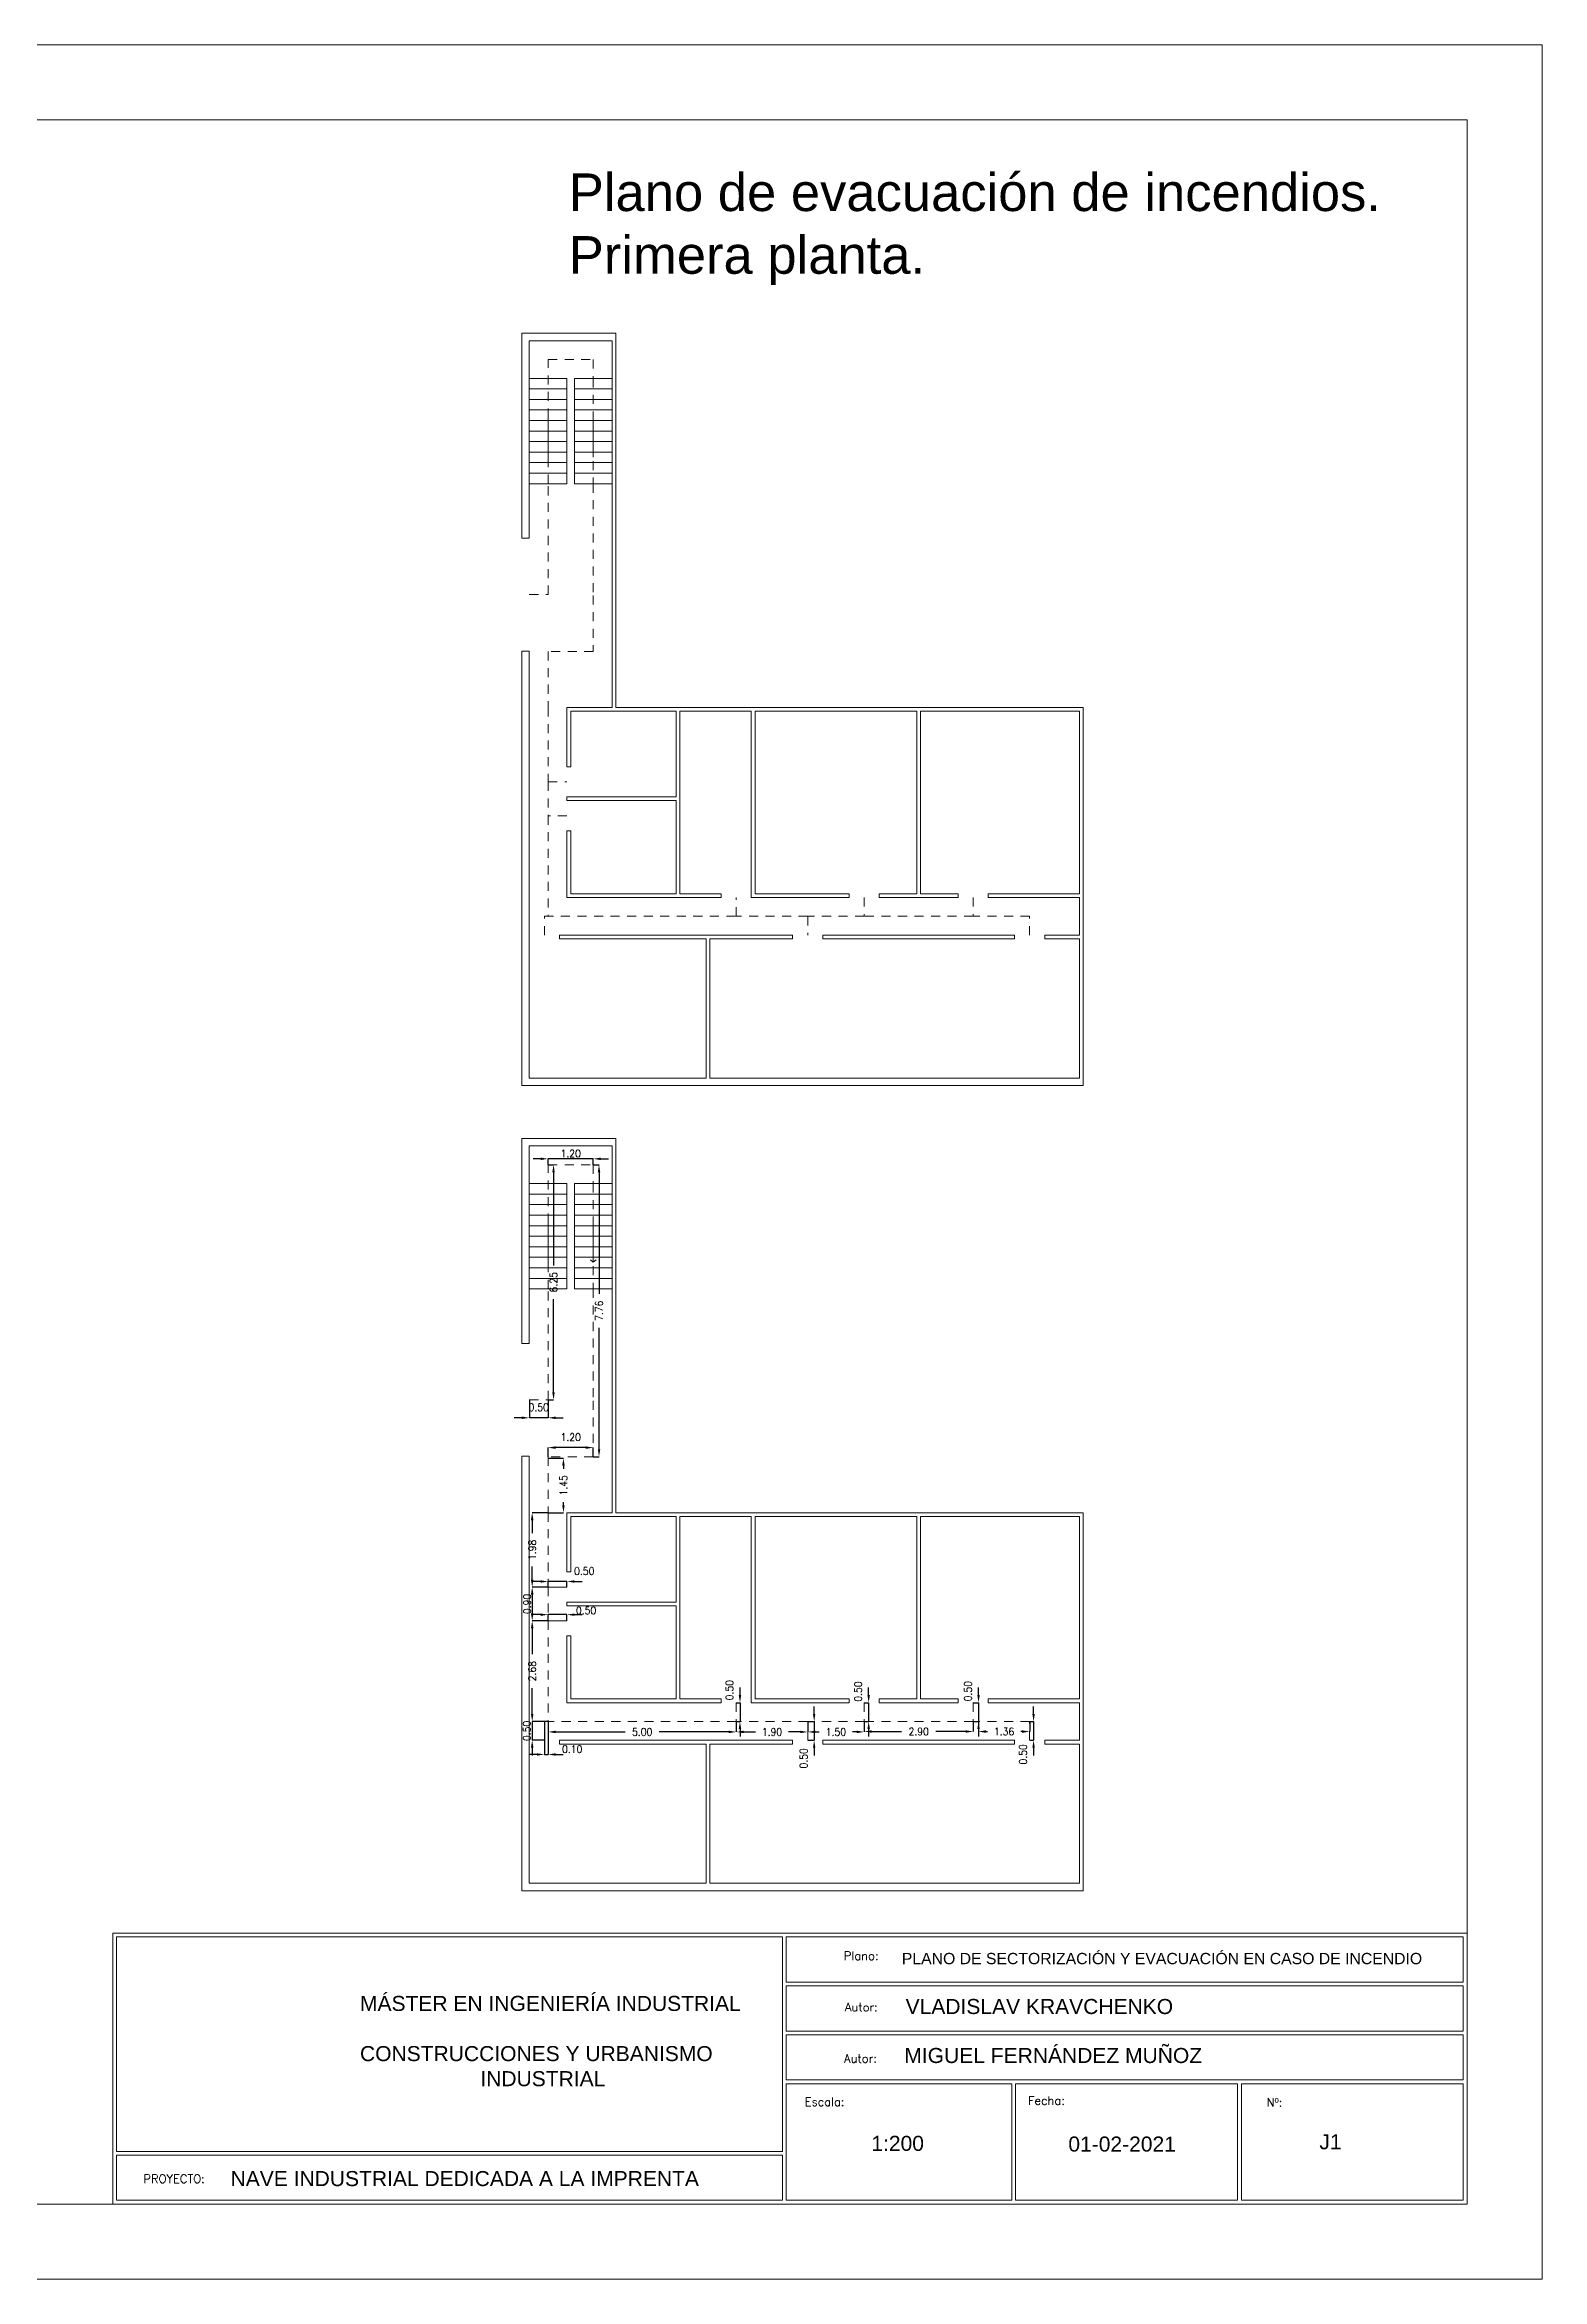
# Model space of a CAD drawing. Header units: inches. Extents: x 48 to 72981, y 3 to 49153.
# Drawn here: x 69.81 to 89.72, y 3 to 32.7 of the extents above; entities that cross this region are included whole.
import ezdxf

# ---------------------------------------------------------------- set-up
doc = ezdxf.new("R2010")
doc.units = ezdxf.units.IN
doc.linetypes.add('ACAD_ISO02W100', pattern=[15, 12, -3])
doc.layers.get('0').update_dxf_attribs({"lineweight": 9})
for name, color, linetype, lineweight in [('Plano1', 7, 'Continuous', 9), ('Plano3', 7, 'Continuous', 9), ('Plano3_rayas', 7, 'ACAD_ISO02W100', 9), ('VG', 7, 'Continuous', 9)]:
    doc.layers.add(name, color=color, linetype=linetype, lineweight=lineweight)
doc.styles.add('80-100', font='romans.shx', dxfattribs={"width": 0.9, "height": 0.1})
doc.styles.get("Standard").update_dxf_attribs({"font": 'arial.ttf'})
doc.dimstyles.new('MOD de 100_conlineas', dxfattribs={"dimtxt": 0.1, "dimasz": 0.1, "dimexe": 0, "dimexo": 0, "dimgap": 0.09, "dimtad": 1, "dimlfac": 2, "dimzin": 1, "dimdsep": 46, "dimtxsty": '80-100', "dimcen": 0.1, "dimclrd": 256, "dimclre": 256, "dimclrt": 256, "dimadec": 0, "dimazin": 0, "dimtfac": 1, "dimtix": 1, "dimtmove": 2, "dimatfit": 3, "dimfxl": 1, "dimtvp": 1.058824, "dimtolj": 1, "dimtzin": 1, "dimarcsym": 0})

# ---------------------------------------------------------------- blocks, each defined once
blk = doc.blocks.new('PLANTILLA')
for p, q in [((72903.71, 49199.611), (72885.71, 49199.611)), ((72885.71, 49199.611), (72885.71, 49196.011)), ((72885.76, 49196.711), (72885.76, 49199.561)), ((72885.76, 49199.561), (72894.61, 49199.561)), ((72894.61, 49199.561), (72894.61, 49198.911)), ((72894.66, 49199.561), (72903.66, 49199.561)), ((72894.66, 49198.961), (72894.66, 49199.561)), ((72903.66, 49199.561), (72903.66, 49198.961)), ((72903.71, 49196.011), (72903.71, 49199.611)), ((72903.66, 49198.961), (72894.66, 49198.961)), ((72894.61, 49198.911), (72894.61, 49198.261)), ((72894.66, 49198.911), (72903.66, 49198.911)), ((72894.66, 49198.311), (72894.66, 49198.911)), ((72903.66, 49198.911), (72903.66, 49198.311)), ((72894.61, 49198.261), (72894.61, 49197.611)), ((72903.66, 49198.311), (72894.66, 49198.311)), ((72894.66, 49198.261), (72903.66, 49198.261)), ((72894.66, 49197.661), (72894.66, 49198.261)), ((72903.66, 49198.261), (72903.66, 49197.661)), ((72894.61, 49197.611), (72894.61, 49196.711)), ((72903.66, 49197.661), (72894.66, 49197.661)), ((72894.66, 49197.611), (72897.66, 49197.611)), ((72894.66, 49197.611), (72894.66, 49196.061)), ((72897.66, 49196.061), (72897.66, 49197.611)), ((72897.71, 49197.611), (72900.66, 49197.611)), ((72897.71, 49196.061), (72897.71, 49197.611)), ((72900.66, 49196.061), (72900.66, 49197.611)), ((72900.71, 49197.611), (72903.66, 49197.611)), ((72900.71, 49196.061), (72900.71, 49197.611)), ((72903.66, 49197.611), (72903.66, 49196.061)), ((72885.76, 49196.711), (72894.61, 49196.711)), ((72885.76, 49196.061), (72885.76, 49196.661)), ((72894.61, 49196.661), (72885.76, 49196.661)), ((72894.61, 49196.661), (72894.61, 49196.061)), ((72885.71, 49196.011), (72903.71, 49196.011)), ((72894.61, 49196.061), (72885.76, 49196.061)), ((72897.66, 49196.061), (72894.66, 49196.061)), ((72900.66, 49196.061), (72897.71, 49196.061)), ((72903.66, 49196.061), (72900.71, 49196.061))]:
    blk.add_line(p, q)
at = {"layer": 'VG'}
for p, q in [((72904.71, 49224.711), (72862.71, 49224.711)), ((72904.71, 49195.011), (72904.71, 49224.711)), ((72864.71, 49223.711), (72903.71, 49223.711)), ((72903.71, 49223.711), (72903.71, 49196.011)), ((72903.71, 49196.011), (72864.71, 49196.011)), ((72862.71, 49195.011), (72904.71, 49195.011))]:
    blk.add_line(p, q, dxfattribs=at)
blk.add_lwpolyline([(72903.71, 49199.561), (72903.71, 49223.711), (72864.71, 49223.711), (72864.71, 49196.011), (72885.71, 49196.011), (72885.71, 49199.611)], dxfattribs=at)
at = {"char_height": 0.11204, "attachment_point": 1}
for s, insert in [('{\\Fsimplex8|c0;Plano:}', (72895.427, 49199.367)), ('{\\Fsimplex8|c0;Autor:}', (72895.441, 49198.685)), ('{\\Fsimplex8|c0;Autor:}', (72895.43, 49198.002)), ('{\\Fsimplex8|c0;Escala:}', (72894.907, 49197.426)), ('{\\Fsimplex8|c0;Fecha:}', (72897.875, 49197.443)), ('{\\Fsimplex8|c0;Nº:}', (72901.047, 49197.419)), ('{\\Fsimplex8|c0;PROYECTO:}', (72886.117, 49196.403))]:
    blk.add_mtext(s, dxfattribs=dict(at, insert=insert))
at = {"char_height": 0.2, "attachment_point": 1}
for s, width, insert in [('MÁSTER EN INGENIERÍA INDUSTRIAL\\P\\PCONSTRUCCIONES Y URBANISMO\\P^I^IINDUSTRIAL', 5.52485, (72888.996, 49198.778)), ('VLADISLAV KRAVCHENKO', 6.14205, (72896.248, 49198.737)), ('MIGUEL FERNÁNDEZ MUÑOZ', 6.14205, (72896.231, 49198.086)), ('01-02-2021', 2.08938, (72898.411, 49196.909)), ('NAVE INDUSTRIAL DEDICADA A LA IMPRENTA', 6.85352, (72887.276, 49196.45))]:
    blk.add_mtext_dynamic_manual_height_columns(s, width=width, gutter_width=1, heights=[0], dxfattribs=dict(at, insert=insert))
blk = doc.blocks.new('*D323')
at = {"layer": 'Plano3', "lineweight": -2, "transparency": 16777216}
for p, q in [((76.254, 14.689), (76.254, 14.45)), ((76.504, 14.689), (76.504, 14.45)), ((76.154, 14.45), (76.054, 14.45)), ((76.504, 14.45), (76.254, 14.45)), ((76.604, 14.45), (76.704, 14.45))]:
    blk.add_line(p, q, dxfattribs=at)
at = {"layer": 'Plano3', "transparency": 16777216}
for points in [[(76.154, 14.467), (76.154, 14.434), (76.254, 14.45)], [(76.604, 14.467), (76.604, 14.434), (76.504, 14.45)]]:
    blk.add_solid(points, dxfattribs=at)
at = {"layer": 'Plano3', "transparency": 16777216, "insert": (76.379, 14.59), "char_height": 0.1, "attachment_point": 5, "style": '80-100'}
blk.add_mtext('\\A1;0.50', dxfattribs=at)
blk = doc.blocks.new('*D324')
at = {"layer": 'Plano3', "lineweight": -2, "transparency": 16777216}
for p, q in [((76.504, 17.814), (76.576, 17.814)), ((76.576, 17.714), (76.576, 16.476)), ((76.576, 14.789), (76.576, 16.026)), ((76.504, 14.689), (76.576, 14.689))]:
    blk.add_line(p, q, dxfattribs=at)
at = {"layer": 'Plano3', "transparency": 16777216}
for points in [[(76.559, 17.714), (76.592, 17.714), (76.576, 17.814)], [(76.559, 14.789), (76.592, 14.789), (76.576, 14.689)]]:
    blk.add_solid(points, dxfattribs=at)
at = {"layer": 'Plano3', "transparency": 16777216, "insert": (76.576, 16.251), "char_height": 0.1, "attachment_point": 5, "rotation": 90, "style": '80-100'}
blk.add_mtext('\\A1;6.25', dxfattribs=at)
blk = doc.blocks.new('*D325')
at = {"layer": 'Plano3', "lineweight": -2, "transparency": 16777216}
for p, q in [((76.404, 17.892), (76.304, 17.892)), ((76.504, 17.814), (76.504, 17.892)), ((77.104, 17.892), (76.504, 17.892)), ((77.104, 17.814), (77.104, 17.892)), ((77.204, 17.892), (77.304, 17.892))]:
    blk.add_line(p, q, dxfattribs=at)
at = {"layer": 'Plano3', "transparency": 16777216}
for points in [[(76.404, 17.909), (76.404, 17.876), (76.504, 17.892)], [(77.204, 17.909), (77.204, 17.876), (77.104, 17.892)]]:
    blk.add_solid(points, dxfattribs=at)
at = {"layer": 'Plano3', "transparency": 16777216, "insert": (76.804, 17.964), "char_height": 0.1, "attachment_point": 5, "style": '80-100'}
blk.add_mtext('\\A1;1.20', dxfattribs=at)
blk = doc.blocks.new('*D326')
at = {"layer": 'Plano3', "lineweight": -2, "transparency": 16777216}
for p, q in [((77.104, 17.814), (77.18, 17.814)), ((77.18, 17.714), (77.18, 16.1)), ((77.18, 14.033), (77.18, 15.646)), ((77.104, 13.933), (77.18, 13.933))]:
    blk.add_line(p, q, dxfattribs=at)
at = {"layer": 'Plano3', "transparency": 16777216}
for points in [[(77.164, 17.714), (77.197, 17.714), (77.18, 17.814)], [(77.164, 14.033), (77.197, 14.033), (77.18, 13.933)]]:
    blk.add_solid(points, dxfattribs=at)
at = {"layer": 'Plano3', "transparency": 16777216, "insert": (77.18, 15.873), "char_height": 0.1, "attachment_point": 5, "rotation": 90, "style": '80-100'}
blk.add_mtext('\\A1;7.76', dxfattribs=at)
blk = doc.blocks.new('*D327')
at = {"layer": 'Plano3', "lineweight": -2, "transparency": 16777216}
for p, q in [((76.504, 13.933), (76.504, 14.054)), ((77.004, 14.054), (76.604, 14.054)), ((77.104, 13.933), (77.104, 14.054))]:
    blk.add_line(p, q, dxfattribs=at)
at = {"layer": 'Plano3', "transparency": 16777216}
for points in [[(76.604, 14.071), (76.604, 14.037), (76.504, 14.054)], [(77.004, 14.071), (77.004, 14.037), (77.104, 14.054)]]:
    blk.add_solid(points, dxfattribs=at)
at = {"layer": 'Plano3', "transparency": 16777216, "insert": (76.804, 14.194), "char_height": 0.1, "attachment_point": 5, "style": '80-100'}
blk.add_mtext('\\A1;1.20', dxfattribs=at)
blk = doc.blocks.new('*D328')
at = {"layer": 'Plano3', "lineweight": -2, "transparency": 16777216}
for p, q in [((76.504, 13.915), (76.707, 13.915)), ((76.707, 13.815), (76.707, 13.773)), ((76.504, 13.189), (76.707, 13.189)), ((76.707, 13.289), (76.707, 13.331))]:
    blk.add_line(p, q, dxfattribs=at)
at = {"layer": 'Plano3', "transparency": 16777216}
for points in [[(76.691, 13.815), (76.724, 13.815), (76.707, 13.915)], [(76.691, 13.289), (76.724, 13.289), (76.707, 13.189)]]:
    blk.add_solid(points, dxfattribs=at)
at = {"layer": 'Plano3', "transparency": 16777216, "insert": (76.707, 13.552), "char_height": 0.1, "attachment_point": 5, "rotation": 90, "style": '80-100'}
blk.add_mtext('\\A1;1.45', dxfattribs=at)
blk = doc.blocks.new('*D329')
at = {"layer": 'Plano3', "lineweight": -2, "transparency": 16777216}
for p, q in [((76.404, 12.274), (76.304, 12.274)), ((76.504, 12.201), (76.504, 12.274)), ((76.754, 12.274), (76.504, 12.274)), ((76.754, 12.201), (76.754, 12.274)), ((76.854, 12.274), (76.954, 12.274))]:
    blk.add_line(p, q, dxfattribs=at)
at = {"layer": 'Plano3', "transparency": 16777216}
for points in [[(76.404, 12.291), (76.404, 12.258), (76.504, 12.274)], [(76.854, 12.291), (76.854, 12.258), (76.754, 12.274)]]:
    blk.add_solid(points, dxfattribs=at)
at = {"layer": 'Plano3', "transparency": 16777216, "insert": (76.984, 12.414), "char_height": 0.1, "attachment_point": 5, "style": '80-100'}
blk.add_mtext('\\A1;0.50', dxfattribs=at)
blk = doc.blocks.new('*D330')
at = {"layer": 'Plano3', "lineweight": -2, "transparency": 16777216}
for p, q in [((76.404, 11.834), (76.304, 11.834)), ((76.504, 11.751), (76.504, 11.834)), ((76.754, 11.834), (76.504, 11.834)), ((76.754, 11.751), (76.754, 11.834)), ((76.854, 11.834), (76.954, 11.834))]:
    blk.add_line(p, q, dxfattribs=at)
at = {"layer": 'Plano3', "transparency": 16777216}
for points in [[(76.404, 11.85), (76.404, 11.817), (76.504, 11.834)], [(76.854, 11.85), (76.854, 11.817), (76.754, 11.834)]]:
    blk.add_solid(points, dxfattribs=at)
at = {"layer": 'Plano3', "transparency": 16777216, "insert": (77.008, 11.89), "char_height": 0.1, "attachment_point": 5, "style": '80-100'}
blk.add_mtext('\\A1;0.50', dxfattribs=at)
blk = doc.blocks.new('*D331')
at = {"layer": 'Plano3', "lineweight": -2, "transparency": 16777216}
for p, q in [((76.292, 10.514), (76.292, 10.614)), ((76.454, 10.414), (76.292, 10.414)), ((76.292, 10.414), (76.292, 10.164)), ((76.454, 10.164), (76.292, 10.164)), ((76.292, 10.064), (76.292, 9.964))]:
    blk.add_line(p, q, dxfattribs=at)
at = {"layer": 'Plano3', "transparency": 16777216}
for points in [[(76.275, 10.514), (76.309, 10.514), (76.292, 10.414)], [(76.275, 10.064), (76.309, 10.064), (76.292, 10.164)]]:
    blk.add_solid(points, dxfattribs=at)
at = {"layer": 'Plano3', "transparency": 16777216, "insert": (76.221, 10.289), "char_height": 0.1, "attachment_point": 5, "rotation": 90, "style": '80-100'}
blk.add_mtext('\\A1;0.50', dxfattribs=at)
blk = doc.blocks.new('*D332')
at = {"layer": 'Plano3', "lineweight": -2, "transparency": 16777216}
for p, q in [((76.454, 10.414), (76.454, 9.976)), ((76.504, 10.414), (76.504, 9.976)), ((76.354, 9.976), (76.254, 9.976)), ((76.454, 9.976), (76.504, 9.976)), ((76.604, 9.976), (76.704, 9.976))]:
    blk.add_line(p, q, dxfattribs=at)
at = {"layer": 'Plano3', "transparency": 16777216}
for points in [[(76.354, 9.992), (76.354, 9.959), (76.454, 9.976)], [(76.604, 9.992), (76.604, 9.959), (76.504, 9.976)]]:
    blk.add_solid(points, dxfattribs=at)
at = {"layer": 'Plano3', "transparency": 16777216, "insert": (76.824, 10.047), "char_height": 0.1, "attachment_point": 5, "style": '80-100'}
blk.add_mtext('\\A1;0.10', dxfattribs=at)
blk = doc.blocks.new('*D333')
at = {"layer": 'Plano3', "lineweight": -2, "transparency": 16777216}
for p, q in [((76.504, 13.189), (76.292, 13.189)), ((76.292, 13.089), (76.292, 12.916)), ((76.292, 12.301), (76.292, 12.474)), ((76.504, 12.201), (76.292, 12.201))]:
    blk.add_line(p, q, dxfattribs=at)
at = {"layer": 'Plano3', "transparency": 16777216}
for points in [[(76.275, 13.089), (76.309, 13.089), (76.292, 13.189)], [(76.275, 12.301), (76.309, 12.301), (76.292, 12.201)]]:
    blk.add_solid(points, dxfattribs=at)
at = {"layer": 'Plano3', "transparency": 16777216, "insert": (76.292, 12.695), "char_height": 0.1, "attachment_point": 5, "rotation": 90, "style": '80-100'}
blk.add_mtext('\\A1;1.98', dxfattribs=at)
blk = doc.blocks.new('*D334')
at = {"layer": 'Plano3', "lineweight": -2, "transparency": 16777216}
for p, q in [((76.504, 12.201), (76.292, 12.201)), ((76.292, 12.101), (76.292, 11.851)), ((76.504, 11.751), (76.292, 11.751))]:
    blk.add_line(p, q, dxfattribs=at)
at = {"layer": 'Plano3', "transparency": 16777216}
for points in [[(76.275, 12.101), (76.309, 12.101), (76.292, 12.201)], [(76.275, 11.851), (76.309, 11.851), (76.292, 11.751)]]:
    blk.add_solid(points, dxfattribs=at)
at = {"layer": 'Plano3', "transparency": 16777216, "insert": (76.226, 11.976), "char_height": 0.1, "attachment_point": 5, "rotation": 90, "style": '80-100'}
blk.add_mtext('\\A1;0.90', dxfattribs=at)
blk = doc.blocks.new('*D335')
at = {"layer": 'Plano3', "lineweight": -2, "transparency": 16777216}
for p, q in [((76.504, 11.751), (76.292, 11.751)), ((76.292, 11.651), (76.292, 11.31)), ((76.292, 10.514), (76.292, 10.855)), ((76.504, 10.414), (76.292, 10.414))]:
    blk.add_line(p, q, dxfattribs=at)
at = {"layer": 'Plano3', "transparency": 16777216}
for points in [[(76.275, 11.651), (76.309, 11.651), (76.292, 11.751)], [(76.275, 10.514), (76.309, 10.514), (76.292, 10.414)]]:
    blk.add_solid(points, dxfattribs=at)
at = {"layer": 'Plano3', "transparency": 16777216, "insert": (76.292, 11.083), "char_height": 0.1, "attachment_point": 5, "rotation": 90, "style": '80-100'}
blk.add_mtext('\\A1;2.68', dxfattribs=at)
blk = doc.blocks.new('*D336')
at = {"layer": 'Plano3', "lineweight": -2, "transparency": 16777216}
for p, q in [((79.054, 10.764), (79.054, 10.864)), ((79.004, 10.664), (79.054, 10.664)), ((79.004, 10.414), (79.054, 10.414)), ((79.054, 10.664), (79.054, 10.414)), ((79.054, 10.314), (79.054, 10.214))]:
    blk.add_line(p, q, dxfattribs=at)
at = {"layer": 'Plano3', "transparency": 16777216}
for points in [[(79.037, 10.764), (79.07, 10.764), (79.054, 10.664)], [(79.037, 10.314), (79.07, 10.314), (79.054, 10.414)]]:
    blk.add_solid(points, dxfattribs=at)
at = {"layer": 'Plano3', "transparency": 16777216, "insert": (78.914, 10.83), "char_height": 0.1, "attachment_point": 5, "rotation": 90, "style": '80-100'}
blk.add_mtext('\\A1;0.50', dxfattribs=at)
blk = doc.blocks.new('*D337')
at = {"layer": 'Plano3', "lineweight": -2, "transparency": 16777216}
for p, q in [((79.954, 10.414), (80.04, 10.414)), ((80.04, 10.514), (80.04, 10.614)), ((80.04, 10.414), (80.04, 10.164)), ((79.954, 10.164), (80.04, 10.164)), ((80.04, 10.064), (80.04, 9.964))]:
    blk.add_line(p, q, dxfattribs=at)
at = {"layer": 'Plano3', "transparency": 16777216}
for points in [[(80.023, 10.514), (80.056, 10.514), (80.04, 10.414)], [(80.023, 10.064), (80.056, 10.064), (80.04, 10.164)]]:
    blk.add_solid(points, dxfattribs=at)
at = {"layer": 'Plano3', "transparency": 16777216, "insert": (79.9, 9.924), "char_height": 0.1, "attachment_point": 5, "rotation": 90, "style": '80-100'}
blk.add_mtext('\\A1;0.50', dxfattribs=at)
blk = doc.blocks.new('*D338')
at = {"layer": 'Plano3', "lineweight": -2, "transparency": 16777216}
for p, q in [((80.764, 10.764), (80.764, 10.864)), ((80.704, 10.664), (80.764, 10.664)), ((80.704, 10.414), (80.764, 10.414)), ((80.764, 10.664), (80.764, 10.414)), ((80.764, 10.314), (80.764, 10.214))]:
    blk.add_line(p, q, dxfattribs=at)
at = {"layer": 'Plano3', "transparency": 16777216}
for points in [[(80.748, 10.764), (80.781, 10.764), (80.764, 10.664)], [(80.748, 10.314), (80.781, 10.314), (80.764, 10.414)]]:
    blk.add_solid(points, dxfattribs=at)
at = {"layer": 'Plano3', "transparency": 16777216, "insert": (80.624, 10.812), "char_height": 0.1, "attachment_point": 5, "rotation": 90, "style": '80-100'}
blk.add_mtext('\\A1;0.50', dxfattribs=at)
blk = doc.blocks.new('*D339')
at = {"layer": 'Plano3', "lineweight": -2, "transparency": 16777216}
for p, q in [((82.224, 10.764), (82.224, 10.864)), ((82.154, 10.664), (82.224, 10.664)), ((82.154, 10.414), (82.224, 10.414)), ((82.224, 10.664), (82.224, 10.414)), ((82.224, 10.314), (82.224, 10.214))]:
    blk.add_line(p, q, dxfattribs=at)
at = {"layer": 'Plano3', "transparency": 16777216}
for points in [[(82.208, 10.764), (82.241, 10.764), (82.224, 10.664)], [(82.208, 10.314), (82.241, 10.314), (82.224, 10.414)]]:
    blk.add_solid(points, dxfattribs=at)
at = {"layer": 'Plano3', "transparency": 16777216, "insert": (82.084, 10.817), "char_height": 0.1, "attachment_point": 5, "rotation": 90, "style": '80-100'}
blk.add_mtext('\\A1;0.50', dxfattribs=at)
blk = doc.blocks.new('*D340')
at = {"layer": 'Plano3', "lineweight": -2, "transparency": 16777216}
for p, q in [((82.904, 10.414), (82.956, 10.414)), ((82.956, 10.514), (82.956, 10.614)), ((82.956, 10.414), (82.956, 10.164)), ((82.904, 10.164), (82.956, 10.164)), ((82.956, 10.064), (82.956, 9.964))]:
    blk.add_line(p, q, dxfattribs=at)
at = {"layer": 'Plano3', "transparency": 16777216}
for points in [[(82.939, 10.514), (82.973, 10.514), (82.956, 10.414)], [(82.939, 10.064), (82.973, 10.064), (82.956, 10.164)]]:
    blk.add_solid(points, dxfattribs=at)
at = {"layer": 'Plano3', "transparency": 16777216, "insert": (82.816, 9.977), "char_height": 0.1, "attachment_point": 5, "rotation": 90, "style": '80-100'}
blk.add_mtext('\\A1;0.50', dxfattribs=at)
blk = doc.blocks.new('*D341')
at = {"layer": 'Plano3', "lineweight": -2, "transparency": 16777216}
for p, q in [((82.224, 10.414), (82.224, 10.28)), ((82.904, 10.414), (82.904, 10.28)), ((82.324, 10.28), (82.343, 10.28)), ((82.804, 10.28), (82.785, 10.28))]:
    blk.add_line(p, q, dxfattribs=at)
at = {"layer": 'Plano3', "transparency": 16777216}
for points in [[(82.324, 10.297), (82.324, 10.263), (82.224, 10.28)], [(82.804, 10.297), (82.804, 10.263), (82.904, 10.28)]]:
    blk.add_solid(points, dxfattribs=at)
at = {"layer": 'Plano3', "transparency": 16777216, "insert": (82.564, 10.28), "char_height": 0.1, "attachment_point": 5, "style": '80-100'}
blk.add_mtext('\\A1;1.36', dxfattribs=at)
blk = doc.blocks.new('*D342')
at = {"layer": 'Plano3', "lineweight": -2, "transparency": 16777216}
for p, q in [((80.704, 10.414), (80.704, 10.281)), ((82.154, 10.414), (82.154, 10.281)), ((80.804, 10.281), (81.202, 10.281)), ((82.054, 10.281), (81.656, 10.281))]:
    blk.add_line(p, q, dxfattribs=at)
at = {"layer": 'Plano3', "transparency": 16777216}
for points in [[(80.804, 10.297), (80.804, 10.264), (80.704, 10.281)], [(82.054, 10.297), (82.054, 10.264), (82.154, 10.281)]]:
    blk.add_solid(points, dxfattribs=at)
at = {"layer": 'Plano3', "transparency": 16777216, "insert": (81.429, 10.281), "char_height": 0.1, "attachment_point": 5, "style": '80-100'}
blk.add_mtext('\\A1;2.90', dxfattribs=at)
blk = doc.blocks.new('*D343')
at = {"layer": 'Plano3', "lineweight": -2, "transparency": 16777216}
for p, q in [((79.954, 10.414), (79.954, 10.275)), ((80.704, 10.414), (80.704, 10.275)), ((80.054, 10.275), (80.108, 10.275)), ((80.604, 10.275), (80.549, 10.275))]:
    blk.add_line(p, q, dxfattribs=at)
at = {"layer": 'Plano3', "transparency": 16777216}
for points in [[(80.054, 10.292), (80.054, 10.259), (79.954, 10.275)], [(80.604, 10.292), (80.604, 10.259), (80.704, 10.275)]]:
    blk.add_solid(points, dxfattribs=at)
at = {"layer": 'Plano3', "transparency": 16777216, "insert": (80.329, 10.275), "char_height": 0.1, "attachment_point": 5, "style": '80-100'}
blk.add_mtext('\\A1;1.50', dxfattribs=at)
blk = doc.blocks.new('*D344')
at = {"layer": 'Plano3', "lineweight": -2, "transparency": 16777216}
for p, q in [((79.004, 10.414), (79.004, 10.275)), ((79.954, 10.414), (79.954, 10.275)), ((79.104, 10.275), (79.258, 10.275)), ((79.854, 10.275), (79.699, 10.275))]:
    blk.add_line(p, q, dxfattribs=at)
at = {"layer": 'Plano3', "transparency": 16777216}
for points in [[(79.104, 10.292), (79.104, 10.259), (79.004, 10.275)], [(79.854, 10.292), (79.854, 10.259), (79.954, 10.275)]]:
    blk.add_solid(points, dxfattribs=at)
at = {"layer": 'Plano3', "transparency": 16777216, "insert": (79.479, 10.275), "char_height": 0.1, "attachment_point": 5, "style": '80-100'}
blk.add_mtext('\\A1;1.90', dxfattribs=at)
blk = doc.blocks.new('*D345')
at = {"layer": 'Plano3', "lineweight": -2, "transparency": 16777216}
for p, q in [((76.504, 10.414), (76.504, 10.275)), ((79.004, 10.414), (79.004, 10.275)), ((76.604, 10.275), (77.527, 10.275)), ((78.904, 10.275), (77.981, 10.275))]:
    blk.add_line(p, q, dxfattribs=at)
at = {"layer": 'Plano3', "transparency": 16777216}
for points in [[(76.604, 10.292), (76.604, 10.259), (76.504, 10.275)], [(78.904, 10.292), (78.904, 10.259), (79.004, 10.275)]]:
    blk.add_solid(points, dxfattribs=at)
at = {"layer": 'Plano3', "transparency": 16777216, "insert": (77.754, 10.275), "char_height": 0.1, "attachment_point": 5, "style": '80-100'}
blk.add_mtext('\\A1;5.00', dxfattribs=at)

msp = doc.modelspace()

# ---------------------------------------------------------------- linework, layer by layer
at = {"layer": 'Plano3'}
for p, q in [((76.1537, 26.1405), (76.1537, 28.8655)), ((77.4037, 28.8655), (76.1537, 28.8655)), ((77.4037, 28.7655), (77.4037, 28.8655)), ((76.2537, 28.7655), (76.2537, 28.2655)), ((77.3537, 28.7655), (76.2537, 28.7655)), ((76.2537, 28.7655), (76.2537, 26.1405)), ((76.2537, 28.7655), (77.3537, 28.7655)), ((77.3537, 28.7655), (77.3537, 23.8905)), ((77.3537, 26.8655), (77.3537, 28.7655)), ((77.4037, 28.7655), (77.4037, 23.8905)), ((76.2537, 28.1255), (76.2537, 28.2655)), ((76.7537, 28.2655), (76.2537, 28.2655)), ((76.7537, 26.8655), (76.7537, 28.2655)), ((76.8537, 26.8655), (76.8537, 28.2655)), ((76.8537, 28.2655), (77.3537, 28.2655)), ((76.2537, 27.9855), (76.2537, 28.1255)), ((76.2537, 28.1255), (76.7537, 28.1255)), ((76.2537, 27.8455), (76.2537, 27.9855)), ((76.2537, 27.9855), (76.7537, 27.9855)), ((77.3537, 28.1255), (76.8537, 28.1255)), ((77.3537, 27.9855), (76.8537, 27.9855)), ((76.2537, 27.7055), (76.2537, 27.8455)), ((76.2537, 27.8455), (76.7537, 27.8455)), ((76.2537, 27.5655), (76.2537, 27.7055)), ((76.2537, 27.7055), (76.7537, 27.7055)), ((76.5037, 27.2007), (76.5037, 27.7846)), ((77.3537, 27.8455), (76.8537, 27.8455)), ((77.3537, 27.7055), (76.8537, 27.7055)), ((77.1037, 27.7816), (77.1037, 27.2185)), ((76.2537, 27.4255), (76.2537, 27.5655)), ((76.2537, 27.5655), (76.7537, 27.5655)), ((76.2537, 27.2855), (76.2537, 27.4255)), ((76.2537, 27.4255), (76.7537, 27.4255)), ((77.3537, 27.5655), (76.8537, 27.5655)), ((77.3537, 27.4255), (76.8537, 27.4255)), ((76.2537, 27.1455), (76.2537, 27.2855)), ((76.2537, 27.2855), (76.7537, 27.2855)), ((76.2537, 27.0055), (76.2537, 27.1455)), ((76.2537, 27.1455), (76.7537, 27.1455)), ((77.3537, 27.2855), (76.8537, 27.2855)), ((77.3537, 27.1455), (76.8537, 27.1455)), ((76.2537, 26.8655), (76.2537, 27.0055)), ((76.2537, 27.0055), (76.7537, 27.0055)), ((77.3537, 27.0055), (76.8537, 27.0055)), ((76.2537, 26.1405), (76.1537, 26.1405)), ((76.1537, 18.9655), (76.1537, 24.6405)), ((76.2537, 24.6405), (76.1537, 24.6405)), ((76.2537, 24.6405), (76.2537, 23.8905)), ((76.2537, 23.8905), (76.2537, 23.8405)), ((76.2537, 23.8405), (76.2537, 23.8155)), ((76.2537, 23.8155), (76.2537, 18.9655)), ((77.3537, 23.8905), (76.7537, 23.8905)), ((76.7537, 23.8905), (76.7537, 23.8405)), ((76.7537, 23.103), (76.7537, 23.8405)), ((76.8037, 23.8405), (77.4037, 23.8405)), ((76.8037, 23.8405), (76.8037, 23.103)), ((76.8037, 23.8405), (76.8037, 23.103)), ((77.4537, 23.8905), (77.4037, 23.8905)), ((77.4037, 23.8405), (78.2037, 23.8405)), ((77.4537, 23.8905), (83.6162, 23.8905)), ((78.2037, 23.8405), (78.2037, 22.703)), ((78.2537, 23.8405), (79.2037, 23.8405)), ((78.2537, 23.8405), (78.2537, 21.5155)), ((79.2037, 23.8155), (79.2037, 23.8405)), ((79.2037, 21.5155), (79.2037, 23.8155)), ((79.2537, 23.8405), (81.4037, 23.8405)), ((79.2537, 23.8155), (79.2537, 23.8405)), ((79.2537, 21.5155), (79.2537, 23.8155)), ((81.4037, 23.8155), (81.4037, 23.8405)), ((81.4037, 23.8155), (81.4037, 21.5155)), ((81.4537, 23.8155), (81.4537, 23.8405)), ((81.4537, 23.8405), (81.4787, 23.8405)), ((81.4537, 23.8155), (81.4537, 21.5155)), ((81.4787, 23.8405), (83.5662, 23.8405)), ((83.5662, 23.8155), (83.5662, 23.8405)), ((83.5662, 23.8155), (83.5662, 21.5155)), ((83.6162, 23.8655), (83.6162, 23.8905)), ((83.6162, 23.8655), (83.6162, 18.9655)), ((76.8037, 23.103), (76.7537, 23.103)), ((76.7537, 22.653), (76.7537, 22.703)), ((76.8037, 22.703), (76.7537, 22.703)), ((76.8037, 22.653), (76.7537, 22.653)), ((76.8037, 22.703), (78.2037, 22.703)), ((78.2037, 22.653), (76.8037, 22.653)), ((78.2037, 22.653), (78.2037, 21.5155)), ((76.7537, 21.4655), (76.7537, 22.253)), ((76.7537, 22.253), (76.8037, 22.253)), ((76.8037, 22.253), (76.8037, 21.5155)), ((76.7537, 21.4655), (76.7537, 21.3655)), ((76.8037, 21.5155), (76.8037, 21.4155)), ((78.2037, 21.4155), (76.8037, 21.4155)), ((78.2037, 21.5155), (78.2037, 21.4155)), ((78.2537, 21.5155), (78.2537, 21.4155)), ((78.8037, 21.4155), (78.2537, 21.4155)), ((78.8037, 21.4155), (78.8037, 21.3655)), ((79.2037, 21.5155), (79.2037, 21.4655)), ((79.2037, 21.4655), (79.2037, 21.3655)), ((79.2537, 21.4155), (79.2537, 21.5155)), ((79.2537, 21.4155), (79.3537, 21.4155)), ((80.5037, 21.4155), (79.3537, 21.4155)), ((80.5037, 21.4155), (80.5037, 21.3655)), ((81.4037, 21.4155), (80.9037, 21.4155)), ((80.9037, 21.3655), (80.9037, 21.4155)), ((81.4037, 21.4155), (81.4037, 21.5155)), ((81.4537, 21.4155), (81.4537, 21.5155)), ((81.4537, 21.4155), (81.9537, 21.4155)), ((81.9537, 21.4155), (81.9537, 21.3655)), ((82.4037, 21.4155), (82.3537, 21.4155)), ((82.3537, 21.4155), (82.3537, 21.3655)), ((82.4037, 21.4155), (83.5662, 21.4155)), ((83.5662, 21.4655), (83.5662, 21.5155)), ((83.5662, 21.4655), (83.5662, 21.4155)), ((78.8037, 21.3655), (76.7537, 21.3655)), ((80.5037, 21.3655), (79.2037, 21.3655)), ((81.9537, 21.3655), (80.9037, 21.3655)), ((82.3537, 21.3655), (82.4037, 21.3655)), ((83.5662, 21.3655), (82.4037, 21.3655)), ((83.5662, 21.3655), (83.5662, 20.9655)), ((76.7537, 20.8655), (76.6537, 20.8655)), ((76.6537, 20.8655), (76.6537, 20.8155)), ((76.6537, 20.8155), (76.7537, 20.8155)), ((79.2037, 20.8655), (76.7537, 20.8655)), ((76.7537, 20.8155), (78.6037, 20.8155)), ((78.6037, 20.7405), (78.6037, 20.8155)), ((78.6537, 20.6905), (78.6537, 20.8155)), ((78.6537, 20.8155), (78.7037, 20.8155)), ((78.7037, 20.8155), (79.2537, 20.8155)), ((79.7537, 20.8655), (79.2037, 20.8655)), ((79.2537, 20.8155), (79.7537, 20.8155)), ((79.7537, 20.8155), (79.7537, 20.8655)), ((80.1537, 20.8155), (80.1537, 20.8655)), ((80.1537, 20.8655), (82.7037, 20.8655)), ((82.7037, 20.8155), (80.1537, 20.8155)), ((82.7037, 20.8655), (82.7037, 20.8155)), ((83.5662, 20.8655), (83.1037, 20.8655)), ((83.1037, 20.8655), (83.1037, 20.8155)), ((83.1037, 20.8155), (83.5662, 20.8155)), ((83.5662, 20.8655), (83.5662, 20.9655)), ((83.5662, 20.8155), (83.5662, 18.9655)), ((78.6037, 20.7405), (78.6037, 20.6405)), ((78.6037, 18.9655), (78.6037, 20.6405)), ((78.6537, 20.6905), (78.6537, 20.5905)), ((78.6537, 18.9655), (78.6537, 20.5905)), ((76.1537, 18.9655), (76.1537, 18.8655)), ((76.1537, 18.8655), (83.6162, 18.8655)), ((76.2537, 18.9655), (78.6037, 18.9655)), ((78.6537, 18.9655), (83.5662, 18.9655)), ((83.6162, 18.9655), (83.6162, 18.8655)), ((76.1537, 15.4389), (76.1537, 18.1639)), ((77.4037, 18.1639), (76.1537, 18.1639)), ((77.4037, 18.0639), (77.4037, 18.1639)), ((76.2537, 18.0639), (76.2537, 17.5639)), ((77.3537, 18.0639), (76.2537, 18.0639)), ((76.2537, 18.0639), (76.2537, 15.4389)), ((76.2537, 18.0639), (77.3537, 18.0639)), ((77.3537, 18.0639), (77.3537, 13.1889)), ((77.3537, 16.1639), (77.3537, 18.0639)), ((77.4037, 18.0639), (77.4037, 13.1889)), ((76.2537, 17.4239), (76.2537, 17.5639)), ((76.7537, 17.5639), (76.2537, 17.5639)), ((76.7537, 16.1639), (76.7537, 17.5639)), ((76.8537, 16.1639), (76.8537, 17.5639)), ((76.8537, 17.5639), (77.3537, 17.5639)), ((76.2537, 17.2839), (76.2537, 17.4239)), ((76.2537, 17.4239), (76.7537, 17.4239)), ((76.2537, 17.1439), (76.2537, 17.2839)), ((76.2537, 17.2839), (76.7537, 17.2839)), ((77.3537, 17.4239), (76.8537, 17.4239)), ((77.3537, 17.2839), (76.8537, 17.2839)), ((76.2537, 17.0039), (76.2537, 17.1439)), ((76.2537, 17.1439), (76.7537, 17.1439)), ((76.2537, 16.8639), (76.2537, 17.0039)), ((76.2537, 17.0039), (76.7537, 17.0039)), ((76.5037, 16.4991), (76.5037, 17.083)), ((77.3537, 17.1439), (76.8537, 17.1439)), ((77.3537, 17.0039), (76.8537, 17.0039)), ((77.1037, 17.08), (77.1037, 16.5169)), ((76.2537, 16.7239), (76.2537, 16.8639)), ((76.2537, 16.8639), (76.7537, 16.8639)), ((76.2537, 16.5839), (76.2537, 16.7239)), ((76.2537, 16.7239), (76.7537, 16.7239)), ((77.3537, 16.8639), (76.8537, 16.8639)), ((77.3537, 16.7239), (76.8537, 16.7239)), ((76.2537, 16.4439), (76.2537, 16.5839)), ((76.2537, 16.5839), (76.7537, 16.5839)), ((76.2537, 16.3039), (76.2537, 16.4439)), ((76.2537, 16.4439), (76.7537, 16.4439)), ((77.3537, 16.5839), (76.8537, 16.5839)), ((77.3537, 16.4439), (76.8537, 16.4439)), ((77.1037, 16.5169), (77.0652, 16.5495)), ((77.1037, 16.5169), (77.1422, 16.5495)), ((76.2537, 16.1639), (76.2537, 16.3039)), ((76.2537, 16.3039), (76.7537, 16.3039)), ((77.3537, 16.3039), (76.8537, 16.3039)), ((76.2537, 15.4389), (76.1537, 15.4389)), ((76.1537, 8.2639), (76.1537, 13.9389)), ((76.2537, 13.9389), (76.1537, 13.9389)), ((76.2537, 13.9389), (76.2537, 13.1889)), ((76.2537, 13.1889), (76.2537, 13.1389)), ((76.2537, 13.1389), (76.2537, 13.1139)), ((76.2537, 13.1139), (76.2537, 8.2639)), ((77.3537, 13.1889), (76.7537, 13.1889)), ((76.7537, 13.1889), (76.7537, 13.1389)), ((76.7537, 12.4014), (76.7537, 13.1389)), ((76.8037, 13.1389), (77.4037, 13.1389)), ((76.8037, 13.1389), (76.8037, 12.4014)), ((76.8037, 13.1389), (76.8037, 12.4014)), ((77.4537, 13.1889), (77.4037, 13.1889)), ((77.4037, 13.1389), (78.2037, 13.1389)), ((77.4537, 13.1889), (83.6162, 13.1889)), ((78.2037, 13.1389), (78.2037, 12.0014)), ((78.2537, 13.1389), (79.2037, 13.1389)), ((78.2537, 13.1389), (78.2537, 10.8139)), ((79.2037, 13.1139), (79.2037, 13.1389)), ((79.2037, 10.8139), (79.2037, 13.1139)), ((79.2537, 13.1389), (81.4037, 13.1389)), ((79.2537, 13.1139), (79.2537, 13.1389)), ((79.2537, 10.8139), (79.2537, 13.1139)), ((81.4037, 13.1139), (81.4037, 13.1389)), ((81.4037, 13.1139), (81.4037, 10.8139)), ((81.4537, 13.1139), (81.4537, 13.1389)), ((81.4537, 13.1389), (81.4787, 13.1389)), ((81.4537, 13.1139), (81.4537, 10.8139)), ((81.4787, 13.1389), (83.5662, 13.1389)), ((83.5662, 13.1139), (83.5662, 13.1389)), ((83.5662, 13.1139), (83.5662, 10.8139)), ((83.6162, 13.1639), (83.6162, 13.1889)), ((83.6162, 13.1639), (83.6162, 8.2639)), ((76.7537, 12.2014), (76.5037, 12.2014)), ((76.8037, 12.4014), (76.7537, 12.4014)), ((76.7537, 11.9514), (76.7537, 12.0014)), ((76.8037, 12.0014), (76.7537, 12.0014)), ((76.8037, 11.9514), (76.7537, 11.9514)), ((76.8037, 12.0014), (78.2037, 12.0014)), ((78.2037, 11.9514), (76.8037, 11.9514)), ((78.2037, 11.9514), (78.2037, 10.8139)), ((76.7537, 11.7514), (76.5037, 11.7514)), ((76.7537, 10.7639), (76.7537, 11.5514)), ((76.7537, 11.5514), (76.8037, 11.5514)), ((76.8037, 11.5514), (76.8037, 10.8139)), ((76.7537, 10.7639), (76.7537, 10.6639)), ((76.8037, 10.8139), (76.8037, 10.7139)), ((78.2037, 10.7139), (76.8037, 10.7139)), ((78.2037, 10.8139), (78.2037, 10.7139)), ((78.2537, 10.8139), (78.2537, 10.7139)), ((78.8037, 10.7139), (78.2537, 10.7139)), ((78.8037, 10.7139), (78.8037, 10.6639)), ((79.2037, 10.8139), (79.2037, 10.7639)), ((79.2037, 10.7639), (79.2037, 10.6639)), ((79.2537, 10.7139), (79.2537, 10.8139)), ((79.2537, 10.7139), (79.3537, 10.7139)), ((80.5037, 10.7139), (79.3537, 10.7139)), ((80.5037, 10.7139), (80.5037, 10.6639)), ((81.4037, 10.7139), (80.9037, 10.7139)), ((80.9037, 10.6639), (80.9037, 10.7139)), ((81.4037, 10.7139), (81.4037, 10.8139)), ((81.4537, 10.7139), (81.4537, 10.8139)), ((81.4537, 10.7139), (81.9537, 10.7139)), ((81.9537, 10.7139), (81.9537, 10.6639)), ((82.4037, 10.7139), (82.3537, 10.7139)), ((82.3537, 10.7139), (82.3537, 10.6639)), ((82.4037, 10.7139), (83.5662, 10.7139)), ((83.5662, 10.7639), (83.5662, 10.8139)), ((83.5662, 10.7639), (83.5662, 10.7139)), ((76.4537, 10.1639), (76.4537, 10.4139)), ((78.8037, 10.6639), (76.7537, 10.6639)), ((80.5037, 10.6639), (79.2037, 10.6639)), ((81.9537, 10.6639), (80.9037, 10.6639)), ((82.3537, 10.6639), (82.4037, 10.6639)), ((83.5662, 10.6639), (82.4037, 10.6639)), ((83.5662, 10.6639), (83.5662, 10.2639)), ((76.7537, 10.1639), (76.6537, 10.1639)), ((76.6537, 10.1639), (76.6537, 10.1139)), ((76.6537, 10.1139), (76.7537, 10.1139)), ((79.2037, 10.1639), (76.7537, 10.1639)), ((76.7537, 10.1139), (78.6037, 10.1139)), ((78.6037, 10.0389), (78.6037, 10.1139)), ((78.6537, 9.9889), (78.6537, 10.1139)), ((78.6537, 10.1139), (78.7037, 10.1139)), ((78.7037, 10.1139), (79.2537, 10.1139)), ((79.7537, 10.1639), (79.2037, 10.1639)), ((79.2537, 10.1139), (79.7537, 10.1139)), ((79.7537, 10.1139), (79.7537, 10.1639)), ((80.1537, 10.1139), (80.1537, 10.1639)), ((80.1537, 10.1639), (82.7037, 10.1639)), ((82.7037, 10.1139), (80.1537, 10.1139)), ((82.7037, 10.1639), (82.7037, 10.1139)), ((83.5662, 10.1639), (83.1037, 10.1639)), ((83.1037, 10.1639), (83.1037, 10.1139)), ((83.1037, 10.1139), (83.5662, 10.1139)), ((83.5662, 10.1639), (83.5662, 10.2639)), ((83.5662, 10.1139), (83.5662, 8.2639)), ((78.6037, 10.0389), (78.6037, 9.9389)), ((78.6037, 8.2639), (78.6037, 9.9389)), ((78.6537, 9.9889), (78.6537, 9.8889)), ((78.6537, 8.2639), (78.6537, 9.8889)), ((76.1537, 8.1639), (76.1537, 8.2639)), ((83.6162, 8.1639), (76.1537, 8.1639)), ((76.2537, 8.2639), (78.6037, 8.2639)), ((78.6537, 8.2639), (83.5662, 8.2639)), ((83.6162, 8.2639), (83.6162, 8.1639))]:
    msp.add_line(p, q, dxfattribs=at)
for points in [[(76.2537, 26.8655), (76.7537, 26.8655)], [(77.3537, 26.8655), (76.8537, 26.8655)], [(76.2537, 16.1639), (76.7537, 16.1639)], [(77.3537, 16.1639), (76.8537, 16.1639)]]:
    msp.add_lwpolyline(points, dxfattribs=at)
at = {"layer": 'Plano3_rayas', "ltscale": 0.01}
for p, q in [((76.7537, 22.453), (76.5037, 22.453)), ((79.9537, 21.1155), (79.0037, 21.1155))]:
    msp.add_line(p, q, dxfattribs=at)
for points in [[(76.2537, 25.3905), (76.5037, 25.3905), (76.5037, 26.8655), (76.5037, 28.5155), (77.1037, 28.5155), (77.1037, 28.2655), (77.1037, 26.8655), (77.1037, 25.378), (77.1037, 24.6343), (76.5037, 24.6343), (76.5037, 23.8905), (76.5037, 22.903), (76.7537, 22.903)], [(76.5037, 22.903), (76.5037, 22.453), (76.5037, 21.1155)], [(76.4537, 20.8655), (76.4537, 21.1155), (79.0037, 21.1155), (79.0037, 21.3655)], [(80.7037, 21.3655), (80.7037, 21.1155), (79.9537, 21.1155), (79.9537, 20.8655)], [(82.1537, 21.3655), (82.1537, 21.1155), (80.7037, 21.1155)], [(82.9037, 20.8655), (82.9037, 21.1155), (82.1537, 21.1155)], [(76.2537, 14.6889), (76.5037, 14.6889), (76.5037, 16.1639), (76.5037, 17.8139), (77.1037, 17.8139), (77.1037, 17.5639), (77.1037, 16.1639), (77.1037, 14.6764), (77.1037, 13.9326), (76.5037, 13.9326), (76.5037, 13.1889), (76.5037, 12.2014), (76.5037, 11.7514), (76.5037, 10.4139)], [(79.0037, 10.6639), (79.0037, 10.4139), (76.4537, 10.4139)], [(79.9537, 10.1639), (79.9537, 10.4139), (79.0037, 10.4139)], [(80.7037, 10.6639), (80.7037, 10.4139), (79.9537, 10.4139)], [(82.1537, 10.6639), (82.1537, 10.4139), (80.7037, 10.4139)], [(82.9037, 10.1639), (82.9037, 10.4139), (82.1537, 10.4139)]]:
    msp.add_lwpolyline(points, dxfattribs=at)

# ---------------------------------------------------------------- block references
msp.add_blockref('PLANTILLA', (-72814.9927, -49192.0111))

# ---------------------------------------------------------------- texts
at = {"attachment_point": 1}
for s, width, insert, char_height in [('PLANO DE SECTORIZACIÓN Y EVACUACIÓN EN CASO DE INCENDIO', 7.513777, (81.2051, 7.3384), 0.15), ('1:200', 2.031377, (80.7998, 4.9071), 0.2), ('J1', 2.031377, (86.7546, 4.9284), 0.2)]:
    msp.add_mtext_dynamic_manual_height_columns(s, width=width, gutter_width=1, heights=[0], dxfattribs=dict(at, insert=insert, char_height=char_height))
at = {"layer": 'Plano1', "insert": (76.7787, 30.9889), "char_height": 0.5, "attachment_point": 1}
msp.add_mtext_dynamic_manual_height_columns('Plano de evacuación de incendios.\\PPrimera planta.', width=12.4245, gutter_width=1, heights=[10.6559], dxfattribs=at)

# ---------------------------------------------------------------- dimensions: what is measured, and where the dimension line sits
at = {"layer": 'Plano3'}
for base, p1, p2, picture, middle in [((76.5037, 17.8923), (77.1037, 17.8139), (76.5037, 17.8139), '*D325', (76.8037, 17.9642)), ((76.5037, 12.2742), (76.7537, 12.2014), (76.5037, 12.2014), '*D329', (76.9841, 12.4142)), ((76.5037, 11.8336), (76.7537, 11.7514), (76.5037, 11.7514), '*D330', (77.0084, 11.8901)), ((76.5037, 9.9758), (76.4537, 10.4139), (76.5037, 10.4139), '*D332', (76.8237, 10.0467)), ((79.0037, 10.2754), (76.5037, 10.4139), (79.0037, 10.4139), '*D345', (77.7537, 10.2754)), ((79.9537, 10.2754), (79.0037, 10.4139), (79.9537, 10.4139), '*D344', (79.4787, 10.2754)), ((79.9537, 10.2754), (80.7037, 10.4139), (79.9537, 10.4139), '*D343', (80.3287, 10.2754)), ((80.7037, 10.2806), (82.1537, 10.4139), (80.7037, 10.4139), '*D342', (81.4287, 10.2806)), ((82.2245, 10.2801), (82.9037, 10.4139), (82.2245, 10.4139), '*D341', (82.5641, 10.2801))]:
    dim = msp.add_linear_dim(base=base, p1=p1, p2=p2, dimstyle='MOD de 100_conlineas', dxfattribs=at)
    dim.commit()
    dim.dimension.update_dxf_attribs({"geometry": picture, "text_midpoint": middle, "dimtype": 160})
for base, p1, p2, picture, middle in [((76.5756, 17.8139), (76.5037, 14.6889), (76.5037, 17.8139), '*D324', (76.5756, 16.2514)), ((77.1805, 13.9326), (77.1037, 17.8139), (77.1037, 13.9326), '*D326', (77.1805, 15.8733)), ((76.7074, 13.1889), (76.5037, 13.9148), (76.5037, 13.1889), '*D328', (76.7074, 13.5519)), ((76.2921271907, 12.2013874156), (76.5036775977, 13.1888874156), (76.5036775977, 12.2013874156), '*D333', (76.2921271907, 12.6951374156)), ((76.2921, 11.7514), (76.5037, 12.2014), (76.5037, 11.7514), '*D334', (76.226, 11.9764)), ((76.2921271907, 10.4138874156), (76.5036775977, 11.7513874156), (76.5036775977, 10.4138874156), '*D335', (76.2921271907, 11.0826374156)), ((79.0536, 10.4139), (79.0037, 10.6639), (79.0037, 10.4139), '*D336', (78.9136, 10.83)), ((80.7642, 10.4139), (80.7037, 10.6639), (80.7037, 10.4139), '*D338', (80.6242, 10.8121)), ((82.2245, 10.4139), (82.1537, 10.6639), (82.1537, 10.4139), '*D339', (82.0845, 10.8165)), ((76.2921, 10.1639), (76.4537, 10.4139), (76.4537, 10.1639), '*D331', (76.2205, 10.2889)), ((80.0396, 10.1639), (79.9537, 10.4139), (79.9537, 10.1639), '*D337', (79.8996, 9.9241)), ((82.956, 10.1639), (82.9037, 10.4139), (82.9037, 10.1639), '*D340', (82.816, 9.9772))]:
    dim = msp.add_linear_dim(base=base, p1=p1, p2=p2, angle=270, dimstyle='MOD de 100_conlineas', dxfattribs=at)
    dim.commit()
    dim.dimension.update_dxf_attribs({"geometry": picture, "text_midpoint": middle, "dimtype": 160})
dim = msp.add_aligned_dim(p1=(76.5037, 14.6889), p2=(76.2537, 14.6889), distance=0.2387, dimstyle='MOD de 100_conlineas', dxfattribs=at)
dim.commit()
dim.dimension.update_dxf_attribs({"geometry": '*D323', "text_midpoint": (76.3787, 14.5902)})
dim = msp.add_linear_dim(base=(76.5037, 14.0539), p1=(77.1037, 13.9326), p2=(76.5037, 13.9326), dimstyle='MOD de 100_conlineas', dxfattribs=at)
dim.commit()
dim.dimension.update_dxf_attribs({"geometry": '*D327', "text_midpoint": (76.8037, 14.1939)})

doc.saveas('drawing.dxf')
